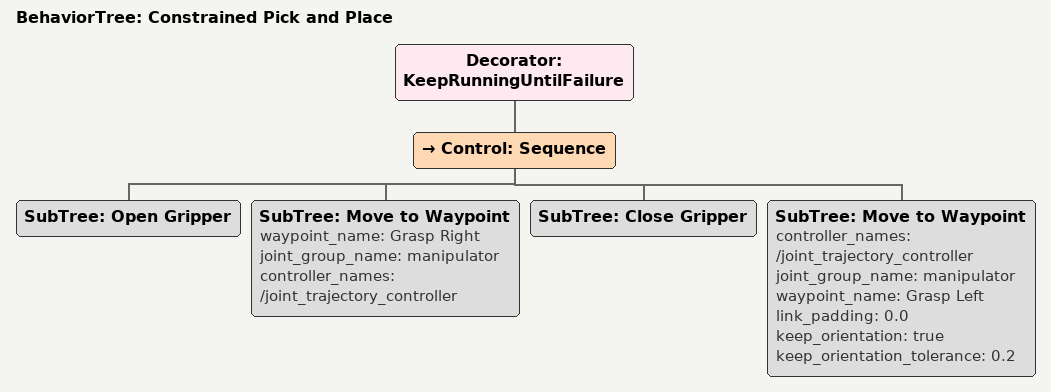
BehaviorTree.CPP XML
<?xml version='1.0' encoding='utf-8'?>
<root BTCPP_format="4" main_tree_to_execute="Constrained Pick and Place">
  <BehaviorTree ID="Constrained Pick and Place" _description="More advanced example of picking and placing an (invisible) object with orientation constraints enforced on the gripper's motion">
    <Decorator ID="KeepRunningUntilFailure">
      <Control ID="Sequence">
        <!--Move to pick location-->
        <SubTree ID="Open Gripper"/>
        <!--Note: Sampling based planners can be non-deterministic. The retry decorator improves the likelihood of success-->
        <SubTree ID="Move to Waypoint" waypoint_name="Grasp Right" joint_group_name="manipulator" controller_names="/joint_trajectory_controller"/>
        <!--Pick-->
        <SubTree ID="Close Gripper"/>
        <!--Move to place (drop) location-->
        <SubTree ID="Move to Waypoint" controller_names="/joint_trajectory_controller" joint_group_name="manipulator" waypoint_name="Grasp Left" link_padding="0.0" keep_orientation="true" keep_orientation_tolerance="0.2"/>
      </Control>
    </Decorator>
  </BehaviorTree>
</root>
